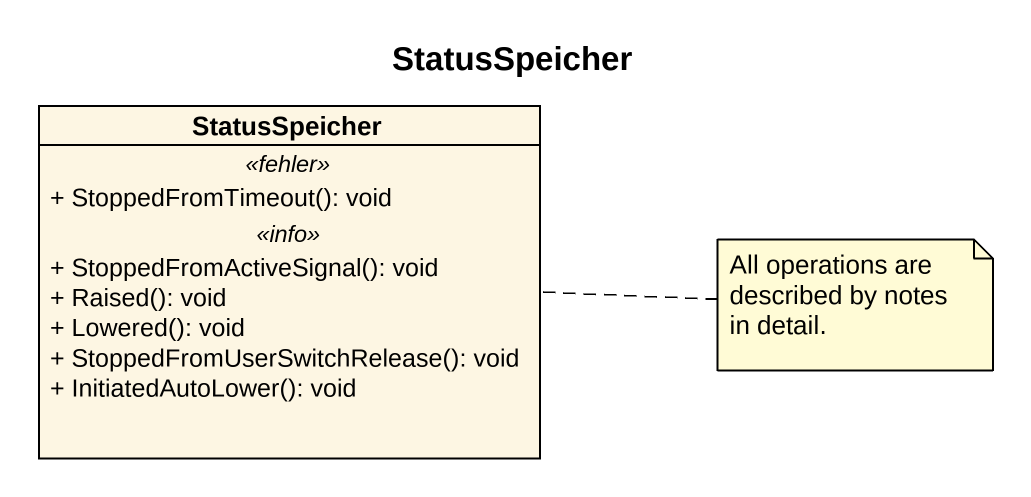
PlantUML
@startuml
title StatusSpeicher
hide circle
hide empty members
skinparam classAttributeIconSize 0
class StatusSpeicher {
  .. <<fehler>> ..
  + StoppedFromTimeout(): void
  .. <<info>> ..
  + StoppedFromActiveSignal(): void
  + Raised(): void
  + Lowered(): void
  + StoppedFromUserSwitchRelease(): void
  + InitiatedAutoLower(): void
}
note right of StatusSpeicher : All operations are described by notes in detail.
@enduml
